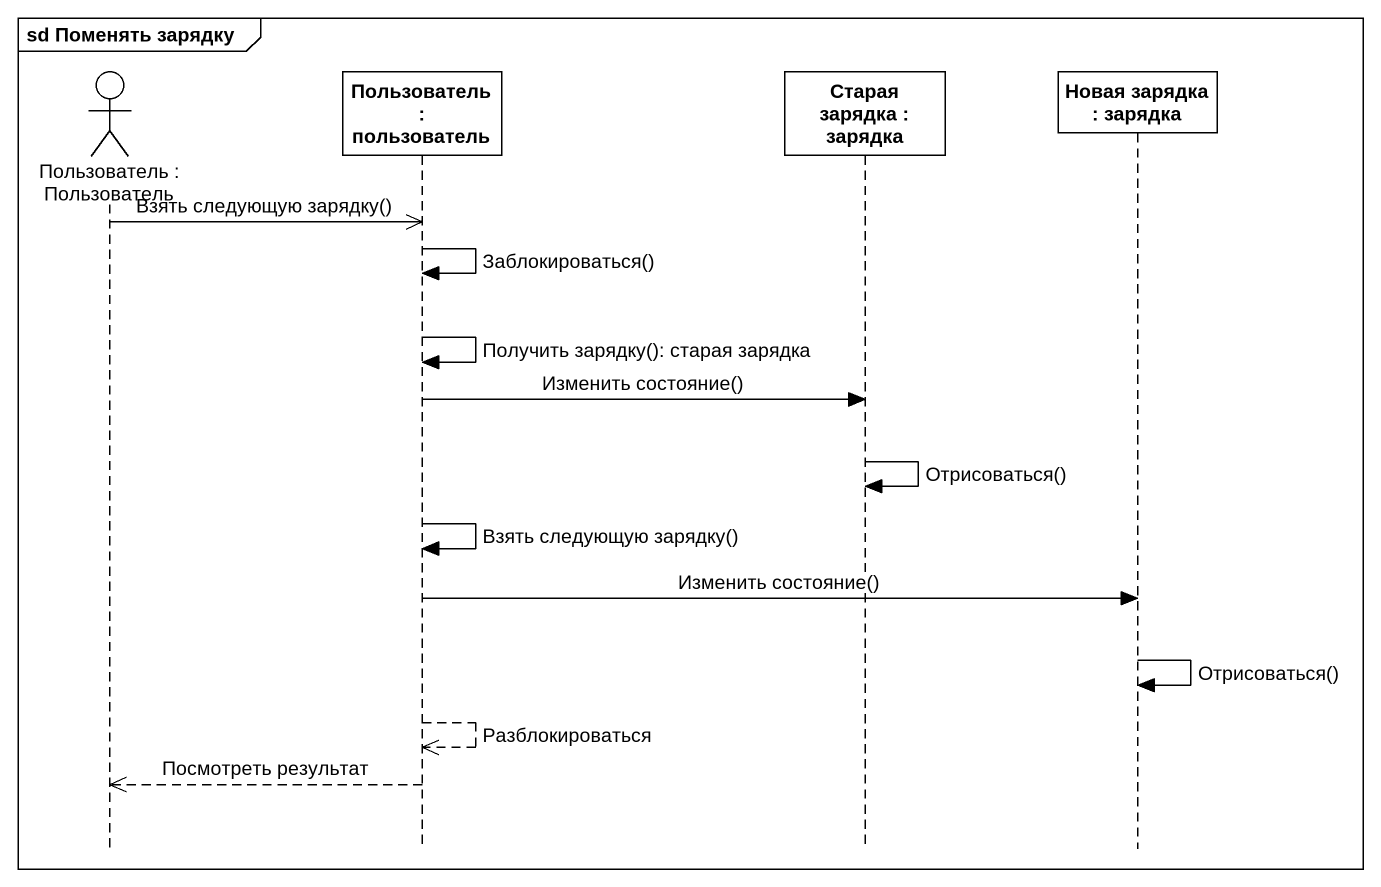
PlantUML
@startuml
mainframe sd Поменять зарядку
hide footbox
actor "Пользователь : Пользователь" as Пользователь
participant "Пользователь : пользователь" as Пользователь_2
participant "Старая зарядка : зарядка" as Старая_зарядка
participant "Новая зарядка : зарядка" as Новая_зарядка

Пользователь ->> Пользователь_2 : Взять следующую зарядку()
Пользователь_2 -> Пользователь_2 : Заблокироваться()
Пользователь_2 -> Пользователь_2 : Получить зарядку(): старая зарядка
Пользователь_2 -> Старая_зарядка : Изменить состояние()
Старая_зарядка -> Старая_зарядка : Отрисоваться()
Пользователь_2 -> Пользователь_2 : Взять следующую зарядку()
Пользователь_2 -> Новая_зарядка : Изменить состояние()
Новая_зарядка -> Новая_зарядка : Отрисоваться()
Пользователь_2 -->> Пользователь_2 : Разблокироваться
Пользователь_2 -->> Пользователь : Посмотреть результат
@enduml
